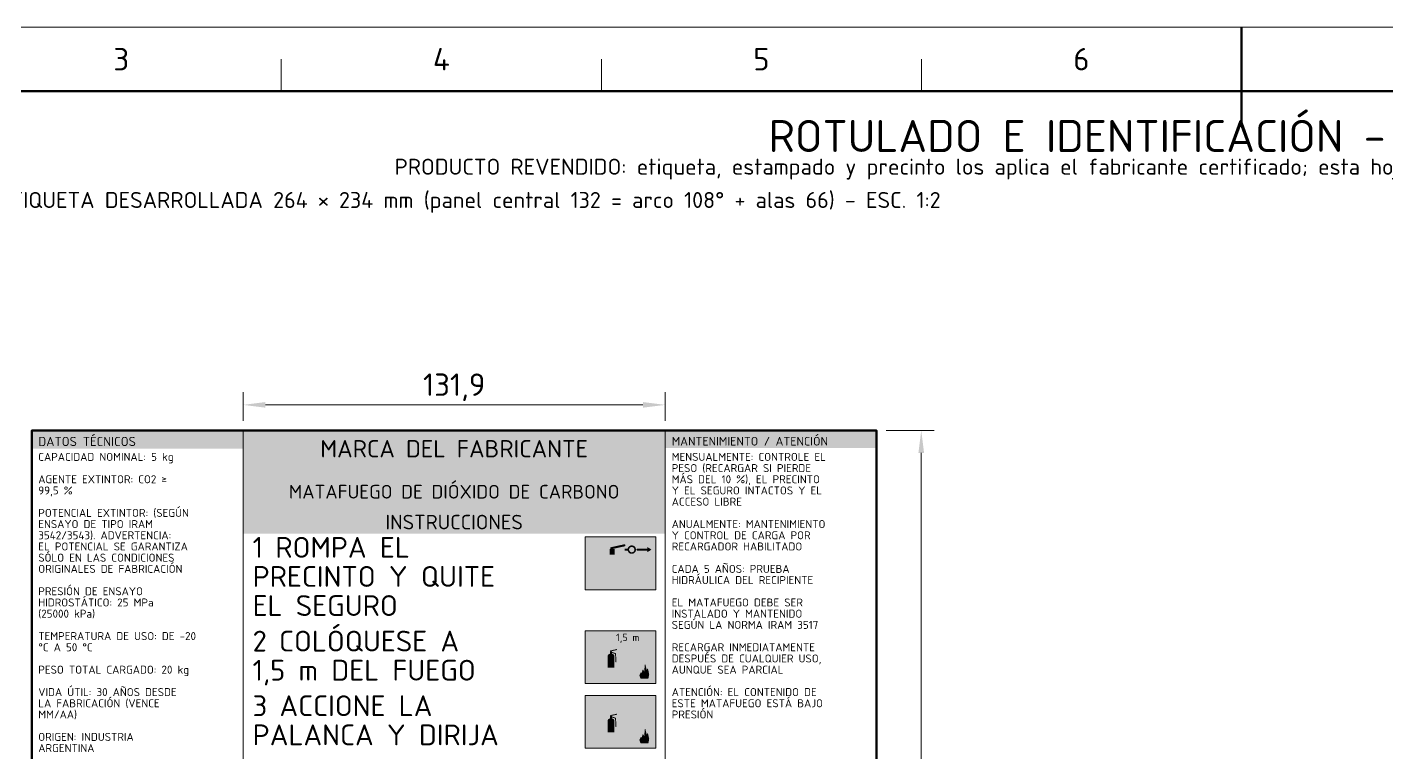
# Model space of a CAD drawing. Header units: millimetres. Extents: x 0 to 2208, y 0 to 420.
# Drawn here: x 1721.3 to 1933.7, y 306.6 to 420 of the extents above; entities that cross this region are included whole.
import ezdxf
from ezdxf.enums import TextEntityAlignment as Align

# ---------------------------------------------------------------- set-up
doc = ezdxf.new("R2010")
doc.units = ezdxf.units.MM
for name, color, linetype, lineweight in [('01-VISIBLE', 7, 'CONTINUOUS', 70), ('04-COTA', 3, 'CONTINUOUS', 18), ('06-TEXTO', 7, 'CONTINUOUS', 25), ('07-RECUADRO', 7, 'CONTINUOUS', 70), ('08-FINA', 5, 'CONTINUOUS', 18), ('13-GRAFICA', 30, 'CONTINUOUS', 18)]:
    doc.layers.add(name, color=color, linetype=linetype, lineweight=lineweight)
doc.styles.add('ISO3098', font='isocpeur.ttf')
doc.dimstyles.new('FLAMA-IRAM', dxfattribs={"dimtxt": 3.5, "dimasz": 3.5, "dimexe": 2, "dimexo": 1.5, "dimgap": 1, "dimtad": 1, "dimdec": 1, "dimtxsty": 'ISO3098', "dimblk": 'IRAM_FLECHA', "dimblk1": 'IRAM_FLECHA', "dimblk2": 'IRAM_FLECHA', "dimcen": 2.5, "dimclrd": 256, "dimclre": 256, "dimclrt": 256, "dimazin": 3, "dimtfac": 1, "dimtmove": 0, "dimatfit": 3, "dimlwd": 18, "dimlwe": 18})

# ---------------------------------------------------------------- blocks, each defined once
blk = doc.blocks.new('IRAM_FLECHA')
blk.add_solid([(0, 0), (-1, 0.125), (-1, -0.125)])

msp = doc.modelspace()

# ---------------------------------------------------------------- hatches: boundary and pattern name
at = {"layer": '13-GRAFICA', "true_color": 0x191919}
h = msp.add_hatch(color=7, dxfattribs=at)
h.dxf.hatch_style = 1
h.paths.add_polyline_path([(1755.013, 354.152), (1755.013, 356.99), (1722.027, 356.99), (1722.027, 354.152)])
h = msp.add_hatch(color=7, dxfattribs=at)
h.dxf.hatch_style = 1
h.paths.add_polyline_path([(1820.987, 344.496), (1820.987, 356.99), (1755.013, 356.99), (1755.013, 344.496)])
h = msp.add_hatch(color=7, dxfattribs=at)
h.dxf.hatch_style = 1
h.paths.add_polyline_path([(1853.973, 354.231), (1853.973, 356.99), (1820.987, 356.99), (1820.987, 354.231)])
at = {"layer": '13-GRAFICA', "true_color": 0xffd200}
h = msp.add_hatch(color=7, dxfattribs=at)
h.dxf.hatch_style = 1
h.paths.add_polyline_path([(1820.987, 340.856), (1820.987, 344.496), (1755.013, 344.496), (1755.013, 340.856)])
at = {"layer": '13-GRAFICA', "true_color": 0xffffff}
h = msp.add_hatch(color=7, dxfattribs=at)
h.dxf.hatch_style = 1
h.paths.add_polyline_path([(1819.487, 332.106), (1819.487, 340.356), (1808.487, 340.356), (1808.487, 332.106)])
at = {"layer": '13-GRAFICA', "true_color": 0xcba23e}
h = msp.add_hatch(color=7, dxfattribs=at)
h.dxf.hatch_style = 1
h.paths.add_polyline_path([(1812.281, 337.564), (1812.281, 338.465), (1813.053, 338.465), (1813.053, 337.564)])
at = {"layer": '13-GRAFICA', "true_color": 0x191919}
h = msp.add_hatch(color=7, dxfattribs=at)
h.dxf.hatch_style = 1
h.paths.add_polyline_path([(1814.578, 339.204), (1814.594, 339.205), (1814.61, 339.205), (1814.626, 339.203), (1814.641, 339.199), (1814.656, 339.194), (1814.67, 339.188), (1814.684, 339.18), (1814.697, 339.171), (1814.709, 339.16), (1814.72, 339.149), (1814.729, 339.136), (1814.738, 339.123), (1814.745, 339.109), (1814.75, 339.094), (1814.754, 339.079), (1814.757, 339.063), (1814.758, 339.048), (1814.758, 339.032), (1814.756, 339.016), (1814.752, 339.001), (1814.747, 338.986), (1814.741, 338.971), (1814.733, 338.958), (1814.723, 338.945), (1814.713, 338.933), (1814.702, 338.922), (1814.689, 338.912), (1814.676, 338.904), (1814.662, 338.897), (1814.647, 338.891), (1814.632, 338.887), (1812.572, 338.437), (1812.557, 338.434), (1812.541, 338.433), (1812.525, 338.434), (1812.51, 338.436), (1812.494, 338.439), (1812.479, 338.444), (1812.465, 338.451), (1812.451, 338.459), (1812.438, 338.468), (1812.426, 338.478), (1812.416, 338.49), (1812.406, 338.502), (1812.398, 338.516), (1812.391, 338.53), (1812.385, 338.544), (1812.381, 338.56), (1812.378, 338.575), (1812.377, 338.591), (1812.378, 338.607), (1812.38, 338.622), (1812.383, 338.638), (1812.388, 338.653), (1812.395, 338.667), (1812.403, 338.681), (1812.412, 338.694), (1812.422, 338.706), (1812.434, 338.716), (1812.446, 338.726), (1812.46, 338.734), (1812.474, 338.741), (1812.488, 338.747), (1812.504, 338.751), (1814.563, 339.202)])
h = msp.add_hatch(color=7, dxfattribs=at)
h.dxf.hatch_style = 1
h.paths.add_polyline_path([(1814.277, 337.84), (1814.291, 337.833), (1814.305, 337.824), (1814.318, 337.814), (1814.329, 337.802), (1814.339, 337.79), (1814.349, 337.777), (1814.356, 337.763), (1814.362, 337.748), (1814.367, 337.732), (1814.37, 337.716), (1814.372, 337.7), (1814.501, 334.869), (1814.5, 334.853), (1814.499, 334.838), (1814.496, 334.822), (1814.491, 334.807), (1814.485, 334.792), (1814.478, 334.779), (1814.469, 334.765), (1814.459, 334.753), (1814.447, 334.742), (1814.435, 334.732), (1814.422, 334.723), (1814.408, 334.716), (1814.393, 334.71), (1814.378, 334.706), (1814.363, 334.703), (1814.347, 334.701), (1814.331, 334.701), (1814.316, 334.703), (1814.3, 334.706), (1814.285, 334.71), (1814.271, 334.717), (1814.257, 334.724), (1814.244, 334.733), (1814.231, 334.743), (1814.22, 334.754), (1814.21, 334.766), (1814.202, 334.78), (1814.194, 334.793), (1814.188, 334.808), (1814.184, 334.823), (1814.181, 334.839), (1814.179, 334.854), (1814.055, 337.575), (1813.002, 337.927), (1812.987, 337.932), (1812.973, 337.939), (1812.96, 337.948), (1812.947, 337.958), (1812.936, 337.969), (1812.926, 337.981), (1812.917, 337.994), (1812.909, 338.007), (1812.903, 338.022), (1812.898, 338.037), (1812.894, 338.052), (1812.892, 338.068), (1812.892, 338.084), (1812.893, 338.099), (1812.896, 338.115), (1812.9, 338.13), (1812.906, 338.145), (1812.913, 338.159), (1812.922, 338.172), (1812.931, 338.185), (1812.942, 338.196), (1812.954, 338.206), (1812.967, 338.215), (1812.981, 338.223), (1812.995, 338.229), (1813.01, 338.234), (1813.026, 338.238), (1813.041, 338.24), (1813.057, 338.24), (1813.073, 338.239), (1813.088, 338.236), (1813.104, 338.232), (1814.262, 337.846)])
at = {"layer": '13-GRAFICA', "true_color": 0xffd200}
h = msp.add_hatch(color=7, dxfattribs=at)
h.dxf.hatch_style = 1
h.paths.add_polyline_path([(1814.647, 338.211), (1814.647, 338.541), (1815.307, 338.541), (1815.307, 338.211)])
at = {"layer": '13-GRAFICA', "true_color": 0x191919}
h = msp.add_hatch(color=7, dxfattribs=at)
h.dxf.hatch_style = 1
h.paths.add_polyline_path([(1815.328, 337.866), (1815.28, 337.91), (1815.237, 337.958), (1815.198, 338.01), (1815.165, 338.065), (1815.137, 338.124), (1815.115, 338.185), (1815.099, 338.247), (1815.09, 338.312), (1815.087, 338.376), (1815.09, 338.441), (1815.099, 338.505), (1815.115, 338.568), (1815.137, 338.629), (1815.165, 338.687), (1815.198, 338.743), (1815.237, 338.795), (1815.28, 338.843), (1815.328, 338.886), (1815.334, 338.891), (1815.334, 338.376), (1815.334, 337.861)])
h = msp.add_hatch(color=7, dxfattribs=at)
h.dxf.hatch_style = 1
h.paths.add_polyline_path([(1815.38, 338.925), (1815.436, 338.958), (1815.494, 338.986), (1815.555, 339.008), (1815.618, 339.024), (1815.682, 339.033), (1815.747, 339.036), (1815.811, 339.033), (1815.875, 339.024), (1815.938, 339.008), (1815.999, 338.986), (1816.058, 338.958), (1816.113, 338.925), (1816.159, 338.891), (1816.159, 338.376), (1816.157, 338.417), (1816.151, 338.457), (1816.141, 338.496), (1816.128, 338.534), (1816.111, 338.571), (1816.09, 338.605), (1816.066, 338.638), (1816.038, 338.668), (1816.008, 338.695), (1815.976, 338.719), (1815.941, 338.74), (1815.905, 338.757), (1815.866, 338.771), (1815.827, 338.781), (1815.787, 338.787), (1815.747, 338.789), (1815.706, 338.787), (1815.666, 338.781), (1815.627, 338.771), (1815.589, 338.757), (1815.552, 338.74), (1815.518, 338.719), (1815.485, 338.695), (1815.455, 338.668), (1815.428, 338.638), (1815.404, 338.605), (1815.383, 338.571), (1815.366, 338.534), (1815.352, 338.496), (1815.342, 338.457), (1815.336, 338.417), (1815.334, 338.376), (1815.334, 338.891)])
h = msp.add_hatch(color=7, dxfattribs=at)
h.dxf.hatch_style = 1
h.paths.add_polyline_path([(1816.113, 337.827), (1816.058, 337.794), (1815.999, 337.766), (1815.938, 337.745), (1815.875, 337.729), (1815.811, 337.719), (1815.747, 337.716), (1815.682, 337.719), (1815.618, 337.729), (1815.555, 337.745), (1815.494, 337.766), (1815.436, 337.794), (1815.38, 337.827), (1815.334, 337.861), (1815.334, 338.376), (1815.336, 338.336), (1815.342, 338.296), (1815.352, 338.256), (1815.366, 338.218), (1815.383, 338.182), (1815.404, 338.147), (1815.428, 338.115), (1815.455, 338.085), (1815.485, 338.057), (1815.518, 338.033), (1815.552, 338.012), (1815.589, 337.995), (1815.627, 337.981), (1815.666, 337.972), (1815.706, 337.966), (1815.747, 337.964), (1815.787, 337.966), (1815.827, 337.972), (1815.866, 337.981), (1815.905, 337.995), (1815.941, 338.012), (1815.976, 338.033), (1816.008, 338.057), (1816.038, 338.085), (1816.066, 338.115), (1816.09, 338.147), (1816.111, 338.182), (1816.128, 338.218), (1816.141, 338.256), (1816.151, 338.296), (1816.157, 338.336), (1816.159, 338.376), (1816.159, 337.861)])
h = msp.add_hatch(color=7, dxfattribs=at)
h.dxf.hatch_style = 1
h.paths.add_polyline_path([(1816.378, 338.185), (1816.356, 338.124), (1816.329, 338.065), (1816.295, 338.01), (1816.257, 337.958), (1816.213, 337.91), (1816.165, 337.866), (1816.159, 337.861), (1816.159, 338.376), (1816.159, 338.891), (1816.165, 338.886), (1816.213, 338.843), (1816.257, 338.795), (1816.295, 338.743), (1816.329, 338.687), (1816.356, 338.629), (1816.378, 338.568), (1816.394, 338.505), (1816.404, 338.441), (1816.407, 338.376), (1816.404, 338.312), (1816.394, 338.247)])
at = {"layer": '13-GRAFICA', "true_color": 0xc81e2d}
h = msp.add_hatch(color=7, dxfattribs=at)
h.dxf.hatch_style = 1
h.paths.add_polyline_path([(1816.613, 338.233), (1816.599, 338.235), (1816.585, 338.238), (1816.571, 338.243), (1816.559, 338.249), (1816.547, 338.256), (1816.535, 338.265), (1816.525, 338.274), (1816.515, 338.285), (1816.507, 338.296), (1816.499, 338.308), (1816.493, 338.321), (1816.489, 338.334), (1816.485, 338.348), (1816.483, 338.362), (1816.482, 338.376), (1816.483, 338.39), (1816.485, 338.404), (1816.489, 338.418), (1816.493, 338.431), (1816.499, 338.444), (1816.507, 338.456), (1816.515, 338.468), (1816.525, 338.478), (1816.535, 338.488), (1816.547, 338.496), (1816.559, 338.504), (1816.571, 338.51), (1816.585, 338.514), (1816.599, 338.518), (1816.613, 338.52), (1816.627, 338.521), (1818.167, 338.521), (1818.167, 338.789), (1818.827, 338.376), (1818.167, 337.964), (1818.167, 338.232), (1816.627, 338.232)])
at = {"layer": '13-GRAFICA', "true_color": 0xb21820}
h = msp.add_hatch(color=7, dxfattribs=at)
h.dxf.hatch_style = 1
h.paths.add_polyline_path([(1811.573, 332.931), (1811.573, 336.921), (1811.578, 336.996), (1811.594, 337.07), (1811.62, 337.143), (1811.656, 337.214), (1811.702, 337.282), (1811.757, 337.346), (1811.821, 337.407), (1811.893, 337.462), (1811.973, 337.513), (1812.059, 337.558), (1812.151, 337.596), (1812.248, 337.628), (1812.349, 337.654), (1812.453, 337.672), (1812.559, 337.683), (1812.667, 337.687), (1812.774, 337.683), (1812.88, 337.672), (1812.984, 337.654), (1813.085, 337.628), (1813.182, 337.596), (1813.274, 337.558), (1813.361, 337.513), (1813.44, 337.462), (1813.512, 337.407), (1813.576, 337.346), (1813.632, 337.282), (1813.677, 337.214), (1813.714, 337.143), (1813.74, 337.07), (1813.755, 336.996), (1813.761, 336.921), (1813.761, 332.931)])
at = {"layer": '13-GRAFICA', "true_color": 0xffffff}
h = msp.add_hatch(color=7, dxfattribs=at)
h.dxf.hatch_style = 1
h.paths.add_polyline_path([(1819.487, 317.456), (1819.487, 325.706), (1808.487, 325.706), (1808.487, 317.456)])
at = {"layer": '13-GRAFICA', "true_color": 0x191919}
h = msp.add_hatch(color=7, dxfattribs=at)
h.dxf.hatch_style = 1
h.paths.add_polyline_path([(1810.991, 318.302), (1810.992, 318.276), (1810.99, 318.251), (1810.986, 318.226), (1810.979, 318.202), (1810.97, 318.178), (1810.959, 318.156), (1810.946, 318.134), (1810.93, 318.114), (1810.913, 318.096), (1810.894, 318.079), (1810.873, 318.065), (1810.852, 318.052), (1810.829, 318.042), (1810.805, 318.034), (1810.78, 318.028), (1810.755, 318.025), (1810.73, 318.024), (1810.704, 318.026), (1810.68, 318.03), (1810.655, 318.036), (1810.632, 318.045), (1810.609, 318.057), (1810.588, 318.07), (1810.568, 318.085), (1810.549, 318.103), (1810.533, 318.122), (1810.518, 318.142), (1810.505, 318.164), (1810.495, 318.187), (1810.487, 318.211), (1809.931, 320.18), (1809.506, 318.227), (1809.499, 318.202), (1809.491, 318.179), (1809.479, 318.156), (1809.466, 318.134), (1809.451, 318.114), (1809.433, 318.096), (1809.414, 318.079), (1809.394, 318.065), (1809.372, 318.052), (1809.349, 318.042), (1809.325, 318.034), (1809.3, 318.028), (1809.275, 318.025), (1809.25, 318.024), (1809.225, 318.026), (1809.2, 318.03), (1809.175, 318.036), (1809.152, 318.045), (1809.129, 318.056), (1809.108, 318.07), (1809.088, 318.085), (1809.069, 318.102), (1809.053, 318.121), (1809.038, 318.142), (1809.025, 318.164), (1809.015, 318.187), (1809.007, 318.211), (1809.001, 318.235), (1808.998, 318.261), (1808.997, 318.286), (1808.999, 318.311), (1809.003, 318.336), (1809.595, 321.059), (1809.593, 321.062), (1809.577, 321.093), (1809.564, 321.125), (1809.554, 321.159), (1809.547, 321.193), (1809.544, 321.227), (1809.545, 321.262), (1809.673, 323.45), (1809.677, 323.485), (1809.684, 323.519), (1809.695, 323.552), (1809.708, 323.584), (1809.725, 323.614), (1809.744, 323.643), (1809.767, 323.669), (1809.792, 323.694), (1809.819, 323.716), (1809.848, 323.735), (1809.879, 323.751), (1809.88, 323.751), (1809.856, 323.773), (1809.822, 323.81), (1809.792, 323.851), (1809.766, 323.894), (1809.744, 323.94), (1809.727, 323.988), (1809.715, 324.037), (1809.707, 324.087), (1809.705, 324.137), (1809.707, 324.188), (1809.715, 324.238), (1809.727, 324.287), (1809.744, 324.334), (1809.766, 324.38), (1809.792, 324.423), (1809.822, 324.464), (1809.856, 324.501), (1809.893, 324.535), (1809.934, 324.565), (1809.977, 324.591), (1810.023, 324.613), (1810.07, 324.63), (1810.119, 324.642), (1810.169, 324.649), (1810.22, 324.652), (1810.27, 324.649), (1810.32, 324.642), (1810.369, 324.63), (1810.417, 324.613), (1810.462, 324.591), (1810.506, 324.565), (1810.546, 324.535), (1810.584, 324.501), (1810.618, 324.464), (1810.648, 324.423), (1810.674, 324.38), (1810.695, 324.334), (1810.712, 324.287), (1810.725, 324.238), (1810.732, 324.188), (1810.735, 324.137), (1810.732, 324.087), (1810.725, 324.037), (1810.712, 323.988), (1810.695, 323.94), (1810.674, 323.894), (1810.648, 323.851), (1810.618, 323.81), (1810.584, 323.773), (1810.546, 323.739), (1810.506, 323.709), (1810.462, 323.683), (1810.417, 323.661), (1810.369, 323.644), (1810.32, 323.632), (1810.317, 323.632), (1810.332, 323.608), (1810.348, 323.577), (1810.361, 323.545), (1810.371, 323.512), (1810.377, 323.478), (1810.38, 323.443), (1810.38, 323.408), (1810.351, 322.923), (1810.951, 322.092), (1811.737, 322.205), (1811.756, 322.206), (1811.775, 322.206), (1811.794, 322.204), (1811.812, 322.201), (1811.83, 322.195), (1811.848, 322.188), (1811.864, 322.179), (1811.88, 322.168), (1811.895, 322.156), (1811.908, 322.142), (1811.92, 322.128), (1811.93, 322.112), (1811.939, 322.095), (1811.946, 322.078), (1811.952, 322.059), (1811.955, 322.041), (1811.957, 322.022), (1811.957, 322.003), (1811.955, 321.984), (1811.951, 321.966), (1811.946, 321.948), (1811.938, 321.93), (1811.929, 321.913), (1811.919, 321.898), (1811.907, 321.883), (1811.893, 321.87), (1811.878, 321.858), (1811.863, 321.847), (1811.846, 321.839), (1811.828, 321.831), (1811.81, 321.826), (1811.791, 321.822), (1810.891, 321.694), (1810.872, 321.692), (1810.853, 321.692), (1810.834, 321.694), (1810.815, 321.698), (1810.797, 321.704), (1810.779, 321.711), (1810.762, 321.72), (1810.747, 321.731), (1810.732, 321.743), (1810.719, 321.757), (1810.707, 321.772), (1810.316, 322.313), (1810.251, 321.221), (1810.248, 321.186), (1810.24, 321.152), (1810.23, 321.119), (1810.216, 321.087), (1810.212, 321.078), (1810.982, 318.351), (1810.988, 318.327)])
h = msp.add_hatch(color=7, dxfattribs=at)
h.dxf.hatch_style = 1
h.paths.add_polyline_path([(1812.997, 323.479), (1817.232, 323.479), (1817.232, 323.644), (1817.562, 323.479), (1817.727, 323.479), (1817.735, 323.478), (1817.743, 323.477), (1817.751, 323.475), (1817.758, 323.472), (1817.766, 323.469), (1817.773, 323.465), (1817.779, 323.46), (1817.785, 323.455), (1817.79, 323.449), (1817.795, 323.442), (1817.799, 323.435), (1817.803, 323.428), (1817.806, 323.42), (1817.808, 323.412), (1817.809, 323.404), (1817.809, 323.396), (1817.809, 323.388), (1817.808, 323.38), (1817.806, 323.372), (1817.803, 323.365), (1817.799, 323.357), (1817.795, 323.35), (1817.79, 323.344), (1817.785, 323.338), (1817.779, 323.332), (1817.773, 323.328), (1817.766, 323.323), (1817.758, 323.32), (1817.751, 323.317), (1817.743, 323.315), (1817.735, 323.314), (1817.727, 323.314), (1817.562, 323.314), (1817.232, 323.149), (1817.232, 323.314), (1812.997, 323.314), (1812.997, 323.149), (1812.667, 323.314), (1812.502, 323.314), (1812.494, 323.314), (1812.486, 323.315), (1812.478, 323.317), (1812.47, 323.32), (1812.463, 323.323), (1812.456, 323.328), (1812.449, 323.332), (1812.443, 323.338), (1812.438, 323.344), (1812.433, 323.35), (1812.429, 323.357), (1812.426, 323.365), (1812.423, 323.372), (1812.421, 323.38), (1812.42, 323.388), (1812.419, 323.396), (1812.42, 323.404), (1812.421, 323.412), (1812.423, 323.42), (1812.426, 323.428), (1812.429, 323.435), (1812.433, 323.442), (1812.438, 323.449), (1812.443, 323.455), (1812.449, 323.46), (1812.456, 323.465), (1812.463, 323.469), (1812.47, 323.472), (1812.478, 323.475), (1812.486, 323.477), (1812.494, 323.478), (1812.502, 323.479), (1812.667, 323.479), (1812.997, 323.644)])
at = {"layer": '13-GRAFICA', "true_color": 0xb21820}
h = msp.add_hatch(color=7, dxfattribs=at)
h.dxf.hatch_style = 1
h.paths.add_polyline_path([(1811.997, 319.931), (1811.997, 321.773), (1811.999, 321.807), (1812.007, 321.842), (1812.019, 321.875), (1812.035, 321.908), (1812.056, 321.939), (1812.082, 321.969), (1812.111, 321.997), (1812.145, 322.023), (1812.181, 322.046), (1812.221, 322.066), (1812.264, 322.084), (1812.309, 322.099), (1812.355, 322.111), (1812.403, 322.119), (1812.452, 322.124), (1812.502, 322.126), (1812.551, 322.124), (1812.6, 322.119), (1812.648, 322.111), (1812.695, 322.099), (1812.74, 322.084), (1812.782, 322.066), (1812.822, 322.046), (1812.859, 322.023), (1812.892, 321.997), (1812.922, 321.969), (1812.947, 321.939), (1812.968, 321.908), (1812.985, 321.875), (1812.997, 321.842), (1813.004, 321.807), (1813.007, 321.773), (1813.007, 319.931)])
at = {"layer": '13-GRAFICA', "true_color": 0xcba23e}
h = msp.add_hatch(color=7, dxfattribs=at)
h.dxf.hatch_style = 1
h.paths.add_polyline_path([(1812.324, 322.07), (1812.324, 322.485), (1812.68, 322.485), (1812.68, 322.07)])
at = {"layer": '13-GRAFICA', "true_color": 0x191919}
h = msp.add_hatch(color=7, dxfattribs=at)
h.dxf.hatch_style = 1
h.paths.add_polyline_path([(1813.384, 322.826), (1813.391, 322.827), (1813.399, 322.827), (1813.406, 322.826), (1813.413, 322.824), (1813.42, 322.822), (1813.426, 322.819), (1813.433, 322.815), (1813.439, 322.811), (1813.444, 322.806), (1813.449, 322.801), (1813.454, 322.795), (1813.458, 322.789), (1813.461, 322.782), (1813.463, 322.776), (1813.465, 322.769), (1813.466, 322.761), (1813.467, 322.754), (1813.467, 322.747), (1813.466, 322.74), (1813.464, 322.733), (1813.462, 322.726), (1813.459, 322.719), (1813.455, 322.713), (1813.451, 322.707), (1813.446, 322.701), (1813.441, 322.696), (1813.435, 322.692), (1813.429, 322.688), (1813.422, 322.685), (1813.416, 322.682), (1813.409, 322.68), (1812.458, 322.472), (1812.451, 322.471), (1812.444, 322.471), (1812.436, 322.471), (1812.429, 322.472), (1812.422, 322.473), (1812.415, 322.476), (1812.409, 322.479), (1812.402, 322.482), (1812.396, 322.487), (1812.391, 322.491), (1812.386, 322.497), (1812.381, 322.502), (1812.378, 322.509), (1812.374, 322.515), (1812.372, 322.522), (1812.37, 322.529), (1812.369, 322.536), (1812.368, 322.543), (1812.368, 322.551), (1812.369, 322.558), (1812.371, 322.565), (1812.373, 322.572), (1812.376, 322.579), (1812.38, 322.585), (1812.384, 322.591), (1812.389, 322.596), (1812.394, 322.601), (1812.4, 322.606), (1812.406, 322.61), (1812.413, 322.613), (1812.419, 322.615), (1812.426, 322.617), (1813.377, 322.825)])
h = msp.add_hatch(color=7, dxfattribs=at)
h.dxf.hatch_style = 1
h.paths.add_polyline_path([(1813.245, 322.197), (1813.252, 322.193), (1813.258, 322.189), (1813.264, 322.185), (1813.269, 322.18), (1813.274, 322.174), (1813.278, 322.168), (1813.281, 322.161), (1813.284, 322.154), (1813.287, 322.147), (1813.288, 322.14), (1813.289, 322.132), (1813.348, 320.826), (1813.348, 320.818), (1813.347, 320.811), (1813.346, 320.804), (1813.344, 320.797), (1813.341, 320.79), (1813.337, 320.784), (1813.333, 320.778), (1813.329, 320.772), (1813.324, 320.767), (1813.318, 320.762), (1813.312, 320.758), (1813.305, 320.755), (1813.299, 320.752), (1813.292, 320.75), (1813.285, 320.749), (1813.277, 320.748), (1813.27, 320.748), (1813.263, 320.749), (1813.256, 320.75), (1813.249, 320.752), (1813.242, 320.755), (1813.236, 320.759), (1813.229, 320.763), (1813.224, 320.767), (1813.219, 320.773), (1813.214, 320.778), (1813.21, 320.784), (1813.207, 320.791), (1813.204, 320.797), (1813.202, 320.804), (1813.2, 320.812), (1813.2, 320.819), (1813.143, 322.075), (1812.656, 322.237), (1812.65, 322.239), (1812.643, 322.243), (1812.637, 322.247), (1812.631, 322.251), (1812.626, 322.256), (1812.621, 322.262), (1812.617, 322.268), (1812.614, 322.274), (1812.611, 322.281), (1812.608, 322.288), (1812.607, 322.295), (1812.606, 322.302), (1812.606, 322.309), (1812.606, 322.317), (1812.608, 322.324), (1812.609, 322.331), (1812.612, 322.337), (1812.615, 322.344), (1812.619, 322.35), (1812.624, 322.356), (1812.629, 322.361), (1812.634, 322.366), (1812.64, 322.37), (1812.647, 322.374), (1812.653, 322.377), (1812.66, 322.379), (1812.667, 322.38), (1812.675, 322.381), (1812.682, 322.381), (1812.689, 322.381), (1812.696, 322.38), (1812.703, 322.378), (1813.238, 322.199)])
at = {"layer": '13-GRAFICA', "true_color": 0xe63c14}
h = msp.add_hatch(color=7, dxfattribs=at)
h.dxf.hatch_style = 1
h.paths.add_polyline_path([(1816.677, 318.178), (1816.666, 318.179), (1816.656, 318.182), (1816.646, 318.186), (1816.637, 318.19), (1816.628, 318.196), (1816.619, 318.203), (1816.612, 318.21), (1816.605, 318.218), (1816.599, 318.227), (1816.594, 318.236), (1816.59, 318.246), (1816.312, 319.008), (1816.309, 319.018), (1816.307, 319.028), (1816.306, 319.039), (1816.306, 319.049), (1816.307, 319.06), (1816.31, 319.07), (1816.313, 319.08), (1816.317, 319.09), (1816.664, 319.783), (1816.669, 319.792), (1816.674, 319.8), (1816.681, 319.808), (1816.688, 319.815), (1816.696, 319.821), (1816.705, 319.827), (1816.714, 319.831), (1816.723, 319.835), (1816.733, 319.838), (1816.743, 319.84), (1816.753, 319.84), (1816.763, 319.84), (1816.773, 319.839), (1816.783, 319.837), (1816.793, 319.834), (1816.802, 319.83), (1816.811, 319.825), (1816.82, 319.819), (1816.827, 319.813), (1816.834, 319.805), (1816.841, 319.797), (1816.846, 319.789), (1816.96, 319.594), (1817.175, 320.455), (1817.178, 320.465), (1817.182, 320.474), (1817.187, 320.483), (1817.193, 320.492), (1817.199, 320.5), (1817.207, 320.507), (1817.215, 320.513), (1817.223, 320.519), (1817.232, 320.524), (1817.242, 320.528), (1817.252, 320.531), (1817.262, 320.532), (1817.272, 320.533), (1817.282, 320.533), (1817.292, 320.532), (1817.302, 320.53), (1817.312, 320.527), (1817.322, 320.523), (1817.331, 320.518), (1817.339, 320.512), (1817.347, 320.506), (1817.354, 320.498), (1817.361, 320.49), (1817.652, 320.086), (1817.831, 321.757), (1817.833, 321.768), (1817.836, 321.778), (1817.839, 321.787), (1817.844, 321.797), (1817.849, 321.805), (1817.855, 321.814), (1817.863, 321.821), (1817.87, 321.828), (1817.879, 321.834), (1817.888, 321.839), (1817.897, 321.843), (1817.907, 321.847), (1817.917, 321.849), (1817.928, 321.85), (1817.938, 321.85), (1817.948, 321.849), (1817.959, 321.847), (1817.969, 321.844), (1817.978, 321.841), (1817.987, 321.836), (1817.996, 321.83), (1818.004, 321.824), (1818.011, 321.816), (1818.018, 321.808), (1818.024, 321.8), (1818.029, 321.79), (1818.033, 321.781), (1818.036, 321.771), (1818.357, 320.457), (1818.538, 320.76), (1818.544, 320.769), (1818.551, 320.777), (1818.558, 320.784), (1818.566, 320.79), (1818.574, 320.796), (1818.583, 320.801), (1818.593, 320.805), (1818.602, 320.808), (1818.612, 320.81), (1818.623, 320.811), (1818.633, 320.811), (1818.643, 320.81), (1818.653, 320.808), (1818.663, 320.805), (1818.672, 320.801), (1818.681, 320.796), (1818.69, 320.79), (1818.697, 320.784), (1818.705, 320.777), (1818.711, 320.769), (1818.717, 320.76), (1818.722, 320.751), (1818.726, 320.742), (1818.728, 320.732), (1819.075, 319.346), (1819.077, 319.337), (1819.078, 319.328), (1819.078, 319.319), (1819.077, 319.309), (1819.076, 319.3), (1818.868, 318.261), (1818.866, 318.251), (1818.862, 318.241), (1818.858, 318.232), (1818.853, 318.223), (1818.847, 318.215), (1818.84, 318.208), (1818.832, 318.201), (1818.824, 318.195), (1818.815, 318.19), (1818.806, 318.185), (1818.796, 318.182), (1818.786, 318.179), (1818.776, 318.178), (1818.766, 318.177), (1816.687, 318.177)])
at = {"layer": '13-GRAFICA', "true_color": 0xffbe00}
h = msp.add_hatch(color=7, dxfattribs=at)
h.dxf.hatch_style = 1
h.paths.add_polyline_path([(1817.149, 318.219), (1817.143, 318.22), (1817.138, 318.222), (1817.132, 318.224), (1817.127, 318.227), (1817.122, 318.23), (1817.118, 318.234), (1817.113, 318.238), (1817.11, 318.243), (1817.106, 318.248), (1817.104, 318.254), (1817.101, 318.26), (1816.949, 318.717), (1816.947, 318.723), (1816.946, 318.73), (1816.945, 318.736), (1816.945, 318.742), (1816.946, 318.748), (1816.947, 318.755), (1816.949, 318.761), (1816.951, 318.766), (1817.142, 319.182), (1817.145, 319.188), (1817.148, 319.193), (1817.152, 319.197), (1817.156, 319.201), (1817.16, 319.205), (1817.165, 319.209), (1817.17, 319.211), (1817.175, 319.214), (1817.18, 319.215), (1817.186, 319.216), (1817.191, 319.217), (1817.197, 319.217), (1817.202, 319.216), (1817.208, 319.215), (1817.213, 319.213), (1817.218, 319.21), (1817.223, 319.207), (1817.228, 319.204), (1817.232, 319.2), (1817.236, 319.196), (1817.239, 319.191), (1817.242, 319.186), (1817.305, 319.069), (1817.424, 319.585), (1817.425, 319.591), (1817.427, 319.597), (1817.43, 319.602), (1817.433, 319.607), (1817.437, 319.612), (1817.441, 319.617), (1817.445, 319.62), (1817.45, 319.624), (1817.455, 319.627), (1817.46, 319.629), (1817.465, 319.631), (1817.471, 319.632), (1817.477, 319.633), (1817.482, 319.632), (1817.488, 319.632), (1817.493, 319.631), (1817.499, 319.629), (1817.504, 319.626), (1817.509, 319.623), (1817.514, 319.62), (1817.518, 319.616), (1817.522, 319.612), (1817.525, 319.607), (1817.686, 319.364), (1817.784, 320.367), (1817.785, 320.373), (1817.787, 320.379), (1817.789, 320.385), (1817.791, 320.39), (1817.794, 320.396), (1817.798, 320.401), (1817.801, 320.405), (1817.806, 320.409), (1817.81, 320.413), (1817.815, 320.416), (1817.821, 320.418), (1817.826, 320.42), (1817.832, 320.422), (1817.837, 320.422), (1817.843, 320.423), (1817.849, 320.422), (1817.854, 320.421), (1817.86, 320.419), (1817.865, 320.417), (1817.87, 320.414), (1817.875, 320.411), (1817.879, 320.407), (1817.883, 320.402), (1817.887, 320.397), (1817.89, 320.392), (1817.893, 320.387), (1817.895, 320.381), (1817.897, 320.375), (1818.073, 319.587), (1818.173, 319.769), (1818.176, 319.774), (1818.18, 319.778), (1818.184, 319.783), (1818.188, 319.787), (1818.193, 319.79), (1818.198, 319.793), (1818.203, 319.795), (1818.208, 319.797), (1818.214, 319.798), (1818.219, 319.799), (1818.225, 319.799), (1818.231, 319.798), (1818.236, 319.797), (1818.242, 319.795), (1818.247, 319.793), (1818.252, 319.79), (1818.256, 319.787), (1818.261, 319.783), (1818.265, 319.778), (1818.268, 319.774), (1818.271, 319.769), (1818.274, 319.763), (1818.276, 319.758), (1818.278, 319.752), (1818.468, 318.92), (1818.469, 318.915), (1818.47, 318.909), (1818.47, 318.904), (1818.47, 318.898), (1818.469, 318.893), (1818.355, 318.269), (1818.353, 318.263), (1818.351, 318.257), (1818.349, 318.252), (1818.346, 318.247), (1818.343, 318.242), (1818.339, 318.237), (1818.335, 318.233), (1818.33, 318.229), (1818.325, 318.226), (1818.32, 318.224), (1818.315, 318.222), (1818.31, 318.22), (1818.304, 318.219), (1818.298, 318.219), (1817.155, 318.219)])
at = {"layer": '13-GRAFICA', "true_color": 0xffffff}
h = msp.add_hatch(color=7, dxfattribs=at)
h.dxf.hatch_style = 1
h.paths.add_polyline_path([(1819.487, 307.356), (1819.487, 315.606), (1808.487, 315.606), (1808.487, 307.356)])
at = {"layer": '13-GRAFICA', "true_color": 0x191919}
h = msp.add_hatch(color=7, dxfattribs=at)
h.dxf.hatch_style = 1
h.paths.add_polyline_path([(1810.991, 308.202), (1810.992, 308.176), (1810.99, 308.151), (1810.986, 308.126), (1810.979, 308.102), (1810.97, 308.078), (1810.959, 308.056), (1810.946, 308.034), (1810.93, 308.014), (1810.913, 307.996), (1810.894, 307.979), (1810.873, 307.965), (1810.852, 307.952), (1810.829, 307.942), (1810.805, 307.934), (1810.78, 307.928), (1810.755, 307.925), (1810.73, 307.924), (1810.704, 307.926), (1810.68, 307.93), (1810.655, 307.936), (1810.632, 307.945), (1810.609, 307.957), (1810.588, 307.97), (1810.568, 307.985), (1810.549, 308.003), (1810.533, 308.022), (1810.518, 308.042), (1810.505, 308.064), (1810.495, 308.087), (1810.487, 308.111), (1809.931, 310.08), (1809.506, 308.127), (1809.499, 308.102), (1809.491, 308.079), (1809.479, 308.056), (1809.466, 308.034), (1809.451, 308.014), (1809.433, 307.996), (1809.414, 307.979), (1809.394, 307.965), (1809.372, 307.952), (1809.349, 307.942), (1809.325, 307.934), (1809.3, 307.928), (1809.275, 307.925), (1809.25, 307.924), (1809.225, 307.926), (1809.2, 307.93), (1809.175, 307.936), (1809.152, 307.945), (1809.129, 307.956), (1809.108, 307.97), (1809.088, 307.985), (1809.069, 308.002), (1809.053, 308.021), (1809.038, 308.042), (1809.025, 308.064), (1809.015, 308.087), (1809.007, 308.111), (1809.001, 308.135), (1808.998, 308.161), (1808.997, 308.186), (1808.999, 308.211), (1809.003, 308.236), (1809.595, 310.959), (1809.593, 310.962), (1809.577, 310.993), (1809.564, 311.025), (1809.554, 311.059), (1809.547, 311.093), (1809.544, 311.127), (1809.545, 311.162), (1809.673, 313.35), (1809.677, 313.385), (1809.684, 313.419), (1809.695, 313.452), (1809.708, 313.484), (1809.725, 313.514), (1809.744, 313.543), (1809.767, 313.569), (1809.792, 313.594), (1809.819, 313.616), (1809.848, 313.635), (1809.879, 313.651), (1809.88, 313.651), (1809.856, 313.673), (1809.822, 313.71), (1809.792, 313.751), (1809.766, 313.794), (1809.744, 313.84), (1809.727, 313.888), (1809.715, 313.937), (1809.707, 313.987), (1809.705, 314.037), (1809.707, 314.088), (1809.715, 314.138), (1809.727, 314.187), (1809.744, 314.234), (1809.766, 314.28), (1809.792, 314.323), (1809.822, 314.364), (1809.856, 314.401), (1809.893, 314.435), (1809.934, 314.465), (1809.977, 314.491), (1810.023, 314.513), (1810.07, 314.53), (1810.119, 314.542), (1810.169, 314.549), (1810.22, 314.552), (1810.27, 314.549), (1810.32, 314.542), (1810.369, 314.53), (1810.417, 314.513), (1810.462, 314.491), (1810.506, 314.465), (1810.546, 314.435), (1810.584, 314.401), (1810.618, 314.364), (1810.648, 314.323), (1810.674, 314.28), (1810.695, 314.234), (1810.712, 314.187), (1810.725, 314.138), (1810.732, 314.088), (1810.735, 314.037), (1810.732, 313.987), (1810.725, 313.937), (1810.712, 313.888), (1810.695, 313.84), (1810.674, 313.794), (1810.648, 313.751), (1810.618, 313.71), (1810.584, 313.673), (1810.546, 313.639), (1810.506, 313.609), (1810.462, 313.583), (1810.417, 313.561), (1810.369, 313.544), (1810.32, 313.532), (1810.317, 313.532), (1810.332, 313.508), (1810.348, 313.477), (1810.361, 313.445), (1810.371, 313.412), (1810.377, 313.378), (1810.38, 313.343), (1810.38, 313.308), (1810.351, 312.823), (1810.951, 311.992), (1811.737, 312.105), (1811.756, 312.106), (1811.775, 312.106), (1811.794, 312.104), (1811.812, 312.101), (1811.83, 312.095), (1811.848, 312.088), (1811.864, 312.079), (1811.88, 312.068), (1811.895, 312.056), (1811.908, 312.042), (1811.92, 312.028), (1811.93, 312.012), (1811.939, 311.995), (1811.946, 311.978), (1811.952, 311.959), (1811.955, 311.941), (1811.957, 311.922), (1811.957, 311.903), (1811.955, 311.884), (1811.951, 311.866), (1811.946, 311.848), (1811.938, 311.83), (1811.929, 311.813), (1811.919, 311.798), (1811.907, 311.783), (1811.893, 311.77), (1811.878, 311.758), (1811.863, 311.747), (1811.846, 311.739), (1811.828, 311.731), (1811.81, 311.726), (1811.791, 311.722), (1810.891, 311.594), (1810.872, 311.592), (1810.853, 311.592), (1810.834, 311.594), (1810.815, 311.598), (1810.797, 311.604), (1810.779, 311.611), (1810.762, 311.62), (1810.747, 311.631), (1810.732, 311.643), (1810.719, 311.657), (1810.707, 311.672), (1810.316, 312.213), (1810.251, 311.121), (1810.248, 311.086), (1810.24, 311.052), (1810.23, 311.019), (1810.216, 310.987), (1810.212, 310.978), (1810.982, 308.251), (1810.988, 308.227)])
at = {"layer": '13-GRAFICA', "true_color": 0xcba23e}
h = msp.add_hatch(color=7, dxfattribs=at)
h.dxf.hatch_style = 1
h.paths.add_polyline_path([(1812.324, 311.97), (1812.324, 312.385), (1812.68, 312.385), (1812.68, 311.97)])
at = {"layer": '13-GRAFICA', "true_color": 0x191919}
h = msp.add_hatch(color=7, dxfattribs=at)
h.dxf.hatch_style = 1
h.paths.add_polyline_path([(1813.384, 312.726), (1813.391, 312.727), (1813.399, 312.727), (1813.406, 312.726), (1813.413, 312.724), (1813.42, 312.722), (1813.426, 312.719), (1813.433, 312.715), (1813.439, 312.711), (1813.444, 312.706), (1813.449, 312.701), (1813.454, 312.695), (1813.458, 312.689), (1813.461, 312.682), (1813.463, 312.676), (1813.465, 312.669), (1813.466, 312.661), (1813.467, 312.654), (1813.467, 312.647), (1813.466, 312.64), (1813.464, 312.633), (1813.462, 312.626), (1813.459, 312.619), (1813.455, 312.613), (1813.451, 312.607), (1813.446, 312.601), (1813.441, 312.596), (1813.435, 312.592), (1813.429, 312.588), (1813.422, 312.585), (1813.416, 312.582), (1813.409, 312.58), (1812.458, 312.372), (1812.451, 312.371), (1812.444, 312.371), (1812.436, 312.371), (1812.429, 312.372), (1812.422, 312.373), (1812.415, 312.376), (1812.409, 312.379), (1812.402, 312.382), (1812.396, 312.387), (1812.391, 312.391), (1812.386, 312.397), (1812.381, 312.402), (1812.378, 312.409), (1812.374, 312.415), (1812.372, 312.422), (1812.37, 312.429), (1812.369, 312.436), (1812.368, 312.443), (1812.368, 312.451), (1812.369, 312.458), (1812.371, 312.465), (1812.373, 312.472), (1812.376, 312.479), (1812.38, 312.485), (1812.384, 312.491), (1812.389, 312.496), (1812.394, 312.501), (1812.4, 312.506), (1812.406, 312.51), (1812.413, 312.513), (1812.419, 312.515), (1812.426, 312.517), (1813.377, 312.725)])
h = msp.add_hatch(color=7, dxfattribs=at)
h.dxf.hatch_style = 1
h.paths.add_polyline_path([(1813.245, 312.097), (1813.252, 312.093), (1813.258, 312.089), (1813.264, 312.085), (1813.269, 312.08), (1813.274, 312.074), (1813.278, 312.068), (1813.281, 312.061), (1813.284, 312.054), (1813.287, 312.047), (1813.288, 312.04), (1813.289, 312.032), (1813.348, 310.726), (1813.348, 310.718), (1813.347, 310.711), (1813.346, 310.704), (1813.344, 310.697), (1813.341, 310.69), (1813.337, 310.684), (1813.333, 310.678), (1813.329, 310.672), (1813.324, 310.667), (1813.318, 310.662), (1813.312, 310.658), (1813.305, 310.655), (1813.299, 310.652), (1813.292, 310.65), (1813.285, 310.649), (1813.277, 310.648), (1813.27, 310.648), (1813.263, 310.649), (1813.256, 310.65), (1813.249, 310.652), (1813.242, 310.655), (1813.236, 310.659), (1813.229, 310.663), (1813.224, 310.667), (1813.219, 310.673), (1813.214, 310.678), (1813.21, 310.684), (1813.207, 310.691), (1813.204, 310.697), (1813.202, 310.704), (1813.2, 310.712), (1813.2, 310.719), (1813.143, 311.975), (1812.656, 312.137), (1812.65, 312.139), (1812.643, 312.143), (1812.637, 312.147), (1812.631, 312.151), (1812.626, 312.156), (1812.621, 312.162), (1812.617, 312.168), (1812.614, 312.174), (1812.611, 312.181), (1812.608, 312.188), (1812.607, 312.195), (1812.606, 312.202), (1812.606, 312.209), (1812.606, 312.217), (1812.608, 312.224), (1812.609, 312.231), (1812.612, 312.237), (1812.615, 312.244), (1812.619, 312.25), (1812.624, 312.256), (1812.629, 312.261), (1812.634, 312.266), (1812.64, 312.27), (1812.647, 312.274), (1812.653, 312.277), (1812.66, 312.279), (1812.667, 312.28), (1812.675, 312.281), (1812.682, 312.281), (1812.689, 312.281), (1812.696, 312.28), (1812.703, 312.278), (1813.238, 312.099)])
at = {"layer": '13-GRAFICA', "true_color": 0xb21820}
h = msp.add_hatch(color=7, dxfattribs=at)
h.dxf.hatch_style = 1
h.paths.add_polyline_path([(1811.997, 309.831), (1811.997, 311.673), (1811.999, 311.707), (1812.007, 311.742), (1812.019, 311.775), (1812.035, 311.808), (1812.056, 311.839), (1812.082, 311.869), (1812.111, 311.897), (1812.145, 311.923), (1812.181, 311.946), (1812.221, 311.966), (1812.264, 311.984), (1812.309, 311.999), (1812.355, 312.011), (1812.403, 312.019), (1812.452, 312.024), (1812.502, 312.026), (1812.551, 312.024), (1812.6, 312.019), (1812.648, 312.011), (1812.695, 311.999), (1812.74, 311.984), (1812.782, 311.966), (1812.822, 311.946), (1812.859, 311.923), (1812.892, 311.897), (1812.922, 311.869), (1812.947, 311.839), (1812.968, 311.808), (1812.985, 311.775), (1812.997, 311.742), (1813.004, 311.707), (1813.007, 311.673), (1813.007, 309.831)])
at = {"layer": '13-GRAFICA', "true_color": 0xcdcdd2}
h = msp.add_hatch(color=7, dxfattribs=at)
h.dxf.hatch_style = 1
h.paths.add_polyline_path([(1818.607, 308.346), (1816.187, 308.016), (1813.327, 311.894)])
at = {"layer": '13-GRAFICA', "true_color": 0xe63c14}
h = msp.add_hatch(color=7, dxfattribs=at)
h.dxf.hatch_style = 1
h.paths.add_polyline_path([(1816.677, 308.078), (1816.666, 308.079), (1816.656, 308.082), (1816.646, 308.086), (1816.637, 308.09), (1816.628, 308.096), (1816.619, 308.103), (1816.612, 308.11), (1816.605, 308.118), (1816.599, 308.127), (1816.594, 308.136), (1816.59, 308.146), (1816.312, 308.908), (1816.309, 308.918), (1816.307, 308.928), (1816.306, 308.939), (1816.306, 308.949), (1816.307, 308.96), (1816.31, 308.97), (1816.313, 308.98), (1816.317, 308.99), (1816.664, 309.683), (1816.669, 309.692), (1816.674, 309.7), (1816.681, 309.708), (1816.688, 309.715), (1816.696, 309.721), (1816.705, 309.727), (1816.714, 309.731), (1816.723, 309.735), (1816.733, 309.738), (1816.743, 309.74), (1816.753, 309.74), (1816.763, 309.74), (1816.773, 309.739), (1816.783, 309.737), (1816.793, 309.734), (1816.802, 309.73), (1816.811, 309.725), (1816.82, 309.719), (1816.827, 309.713), (1816.834, 309.705), (1816.841, 309.697), (1816.846, 309.689), (1816.96, 309.494), (1817.175, 310.355), (1817.178, 310.365), (1817.182, 310.374), (1817.187, 310.383), (1817.193, 310.392), (1817.199, 310.4), (1817.207, 310.407), (1817.215, 310.413), (1817.223, 310.419), (1817.232, 310.424), (1817.242, 310.428), (1817.252, 310.431), (1817.262, 310.432), (1817.272, 310.433), (1817.282, 310.433), (1817.292, 310.432), (1817.302, 310.43), (1817.312, 310.427), (1817.322, 310.423), (1817.331, 310.418), (1817.339, 310.412), (1817.347, 310.406), (1817.354, 310.398), (1817.361, 310.39), (1817.652, 309.986), (1817.831, 311.657), (1817.833, 311.668), (1817.836, 311.678), (1817.839, 311.687), (1817.844, 311.697), (1817.849, 311.705), (1817.855, 311.714), (1817.863, 311.721), (1817.87, 311.728), (1817.879, 311.734), (1817.888, 311.739), (1817.897, 311.743), (1817.907, 311.747), (1817.917, 311.749), (1817.928, 311.75), (1817.938, 311.75), (1817.948, 311.749), (1817.959, 311.747), (1817.969, 311.744), (1817.978, 311.741), (1817.987, 311.736), (1817.996, 311.73), (1818.004, 311.724), (1818.011, 311.716), (1818.018, 311.708), (1818.024, 311.7), (1818.029, 311.69), (1818.033, 311.681), (1818.036, 311.671), (1818.357, 310.357), (1818.538, 310.66), (1818.544, 310.669), (1818.551, 310.677), (1818.558, 310.684), (1818.566, 310.69), (1818.574, 310.696), (1818.583, 310.701), (1818.593, 310.705), (1818.602, 310.708), (1818.612, 310.71), (1818.623, 310.711), (1818.633, 310.711), (1818.643, 310.71), (1818.653, 310.708), (1818.663, 310.705), (1818.672, 310.701), (1818.681, 310.696), (1818.69, 310.69), (1818.697, 310.684), (1818.705, 310.677), (1818.711, 310.669), (1818.717, 310.66), (1818.722, 310.651), (1818.726, 310.642), (1818.728, 310.632), (1819.075, 309.246), (1819.077, 309.237), (1819.078, 309.228), (1819.078, 309.219), (1819.077, 309.209), (1819.076, 309.2), (1818.868, 308.161), (1818.866, 308.151), (1818.862, 308.141), (1818.858, 308.132), (1818.853, 308.123), (1818.847, 308.115), (1818.84, 308.108), (1818.832, 308.101), (1818.824, 308.095), (1818.815, 308.09), (1818.806, 308.085), (1818.796, 308.082), (1818.786, 308.079), (1818.776, 308.078), (1818.766, 308.077), (1816.687, 308.077)])
at = {"layer": '13-GRAFICA', "true_color": 0xffbe00}
h = msp.add_hatch(color=7, dxfattribs=at)
h.dxf.hatch_style = 1
h.paths.add_polyline_path([(1817.149, 308.119), (1817.143, 308.12), (1817.138, 308.122), (1817.132, 308.124), (1817.127, 308.127), (1817.122, 308.13), (1817.118, 308.134), (1817.113, 308.138), (1817.11, 308.143), (1817.106, 308.148), (1817.104, 308.154), (1817.101, 308.16), (1816.949, 308.617), (1816.947, 308.623), (1816.946, 308.63), (1816.945, 308.636), (1816.945, 308.642), (1816.946, 308.648), (1816.947, 308.655), (1816.949, 308.661), (1816.951, 308.666), (1817.142, 309.082), (1817.145, 309.088), (1817.148, 309.093), (1817.152, 309.097), (1817.156, 309.101), (1817.16, 309.105), (1817.165, 309.109), (1817.17, 309.111), (1817.175, 309.114), (1817.18, 309.115), (1817.186, 309.116), (1817.191, 309.117), (1817.197, 309.117), (1817.202, 309.116), (1817.208, 309.115), (1817.213, 309.113), (1817.218, 309.11), (1817.223, 309.107), (1817.228, 309.104), (1817.232, 309.1), (1817.236, 309.096), (1817.239, 309.091), (1817.242, 309.086), (1817.305, 308.969), (1817.424, 309.485), (1817.425, 309.491), (1817.427, 309.497), (1817.43, 309.502), (1817.433, 309.507), (1817.437, 309.512), (1817.441, 309.517), (1817.445, 309.52), (1817.45, 309.524), (1817.455, 309.527), (1817.46, 309.529), (1817.465, 309.531), (1817.471, 309.532), (1817.477, 309.533), (1817.482, 309.532), (1817.488, 309.532), (1817.493, 309.531), (1817.499, 309.529), (1817.504, 309.526), (1817.509, 309.523), (1817.514, 309.52), (1817.518, 309.516), (1817.522, 309.512), (1817.525, 309.507), (1817.686, 309.264), (1817.784, 310.267), (1817.785, 310.273), (1817.787, 310.279), (1817.789, 310.285), (1817.791, 310.29), (1817.794, 310.296), (1817.798, 310.301), (1817.801, 310.305), (1817.806, 310.309), (1817.81, 310.313), (1817.815, 310.316), (1817.821, 310.318), (1817.826, 310.32), (1817.832, 310.322), (1817.837, 310.322), (1817.843, 310.323), (1817.849, 310.322), (1817.854, 310.321), (1817.86, 310.319), (1817.865, 310.317), (1817.87, 310.314), (1817.875, 310.311), (1817.879, 310.307), (1817.883, 310.302), (1817.887, 310.297), (1817.89, 310.292), (1817.893, 310.287), (1817.895, 310.281), (1817.897, 310.275), (1818.073, 309.487), (1818.173, 309.669), (1818.176, 309.674), (1818.18, 309.678), (1818.184, 309.683), (1818.188, 309.687), (1818.193, 309.69), (1818.198, 309.693), (1818.203, 309.695), (1818.208, 309.697), (1818.214, 309.698), (1818.219, 309.699), (1818.225, 309.699), (1818.231, 309.698), (1818.236, 309.697), (1818.242, 309.695), (1818.247, 309.693), (1818.252, 309.69), (1818.256, 309.687), (1818.261, 309.683), (1818.265, 309.678), (1818.268, 309.674), (1818.271, 309.669), (1818.274, 309.663), (1818.276, 309.658), (1818.278, 309.652), (1818.468, 308.82), (1818.469, 308.815), (1818.47, 308.809), (1818.47, 308.804), (1818.47, 308.798), (1818.469, 308.793), (1818.355, 308.169), (1818.353, 308.163), (1818.351, 308.157), (1818.349, 308.152), (1818.346, 308.147), (1818.343, 308.142), (1818.339, 308.137), (1818.335, 308.133), (1818.33, 308.129), (1818.325, 308.126), (1818.32, 308.124), (1818.315, 308.122), (1818.31, 308.12), (1818.304, 308.119), (1818.298, 308.119), (1817.155, 308.119)])

# ---------------------------------------------------------------- linework, layer by layer
at = {"layer": '01-VISIBLE'}
msp.add_lwpolyline([(1722.027, 240.01), (1853.973, 240.01), (1853.973, 356.99), (1722.027, 356.99)], close=True, dxfattribs=at)
at = {"layer": '07-RECUADRO'}
msp.add_line((1911, 420), (1911, 405), dxfattribs=at)
msp.add_lwpolyline([(1639, 10), (2198, 10), (2198, 410), (1639, 410)], close=True, dxfattribs=at)
at = {"layer": '08-FINA'}
for p, q in [((1761, 410), (1761, 415)), ((1811, 410), (1811, 415)), ((1861, 410), (1861, 415)), ((1755.013, 244.76), (1755.013, 356.99)), ((1820.987, 244.76), (1820.987, 356.99))]:
    msp.add_line(p, q, dxfattribs=at)
for points in [[(1614, 0), (2208, 0), (2208, 420), (1614, 420)], [(1819.487, 332.106), (1819.487, 340.356), (1808.487, 340.356), (1808.487, 332.106)], [(1819.487, 317.456), (1819.487, 325.706), (1808.487, 325.706), (1808.487, 317.456)], [(1819.487, 307.356), (1819.487, 315.606), (1808.487, 315.606), (1808.487, 307.356)]]:
    msp.add_lwpolyline(points, close=True, dxfattribs=at)

# ---------------------------------------------------------------- texts
at = {"layer": '06-TEXTO', "style": 'ISO3098'}
for s, height, p in [('3', 3.5, (1736, 415)), ('4', 3.5, (1786, 415)), ('5', 3.5, (1836, 415)), ('6', 3.5, (1886, 415)), ('ROTULADO E IDENTIFICACIÓN - EXTINTOR CO2 5 KG', 5, (1918.5, 403)), ('PRODUCTO REVENDIDO: etiqueta, estampado y precinto los aplica el fabricante certificado; esta hoja es la especificación de RECEPCIÓN de FLAMA (lo que el equipo debe traer).', 2.5, (1918.5, 398.2)), ('R1 ETIQUETA DESARROLLADA 264 × 234 mm (panel central 132 = arco 108° + alas 66) - ESC. 1:2', 2.5, (1788, 393))]:
    msp.add_text(s, height=height, dxfattribs=at).set_placement(p, align=Align.MIDDLE_CENTER)
at = {"layer": '13-GRAFICA', "true_color": 0xffffff, "style": 'ISO3098'}
for s, height, p in [('DATOS TÉCNICOS', 1.4375, (1723.027, 355.99)), ('MANTENIMIENTO / ATENCIÓN', 1.35907, (1821.987, 355.99))]:
    msp.add_text(s, height=height, dxfattribs=at).set_placement(p, align=Align.TOP_LEFT)
for s, height, p in [('MARCA DEL FABRICANTE', 2.7, (1788, 355.49)), ('MATAFUEGO DE DIÓXIDO DE CARBONO', 2.13832, (1788, 348.49))]:
    msp.add_text(s, height=height, dxfattribs=at).set_placement(p, align=Align.TOP_CENTER)
at = {"layer": '13-GRAFICA', "true_color": 0x191919, "style": 'ISO3098'}
for s, height, p in [('CAPACIDAD NOMINAL: 5 kg', 1.25, (1723.027, 353.49)), ('MENSUALMENTE: CONTROLE EL', 1.25, (1821.987, 353.49)), ('PESO (RECARGAR SI PIERDE', 1.25, (1821.987, 351.74)), ('AGENTE EXTINTOR: CO2 ≥', 1.25, (1723.027, 349.99)), ('MÁS DEL 10 %), EL PRECINTO', 1.25, (1821.987, 349.99)), ('99,5 %', 1.25, (1723.027, 348.24)), ('Y EL SEGURO INTACTOS Y EL', 1.25, (1821.987, 348.24)), ('ACCESO LIBRE', 1.25, (1821.987, 346.49)), ('POTENCIAL EXTINTOR: (SEGÚN', 1.25, (1723.027, 344.74)), ('ENSAYO DE TIPO IRAM', 1.25, (1723.027, 342.99)), ('ANUALMENTE: MANTENIMIENTO', 1.25, (1821.987, 342.99)), ('3542/3543). ADVERTENCIA:', 1.25, (1723.027, 341.24)), ('ROMPA EL', 3.25, (1760.072, 340.356)), ('Y CONTROL DE CARGA POR', 1.25, (1821.987, 341.24)), ('SÓLO EN LAS CONDICIONES', 1.25, (1723.027, 337.74)), ('EL POTENCIAL SE GARANTIZA', 1.25, (1723.027, 339.49)), ('RECARGADOR HABILITADO', 1.25, (1821.987, 339.49)), ('ORIGINALES DE FABRICACIÓN', 1.25, (1723.027, 335.99)), ('PRECINTO Y QUITE', 3.25, (1756.513, 335.806)), ('CADA 5 AÑOS: PRUEBA', 1.25, (1821.987, 335.99)), ('HIDRÁULICA DEL RECIPIENTE', 1.25, (1821.987, 334.24)), ('PRESIÓN DE ENSAYO', 1.25, (1723.027, 332.49)), ('HIDROSTÁTICO: 25 MPa', 1.25, (1723.027, 330.74)), ('EL SEGURO', 3.25, (1756.513, 331.256)), ('EL MATAFUEGO DEBE SER', 1.25, (1821.987, 330.74)), ('(25000 kPa)', 1.25, (1723.027, 328.99)), ('SEGÚN LA NORMA IRAM 3517', 1.25, (1821.987, 327.24)), ('INSTALADO Y MANTENIDO', 1.25, (1821.987, 328.99)), ('TEMPERATURA DE USO: DE -20', 1.25, (1723.027, 325.49)), ('COLÓQUESE A', 3.25, (1760.643, 325.706)), ('°C A 50 °C', 1.25, (1723.027, 323.74)), ('RECARGAR INMEDIATAMENTE', 1.25, (1821.987, 323.74)), ('1,5\xa0m DEL FUEGO', 3.25, (1756.513, 321.156)), ('DESPUÉS DE CUALQUIER USO,', 1.25, (1821.987, 321.99)), ('PESO TOTAL CARGADO: 20 kg', 1.25, (1723.027, 320.24)), ('AUNQUE SEA PARCIAL', 1.25, (1821.987, 320.24)), ('VIDA ÚTIL: 30 AÑOS DESDE', 1.25, (1723.027, 316.74)), ('ATENCIÓN: EL CONTENIDO DE', 1.25, (1821.987, 316.74)), ('LA FABRICACIÓN (VENCE', 1.25, (1723.027, 314.99)), ('ACCIONE LA', 3.25, (1760.708, 315.606)), ('ESTE MATAFUEGO ESTÁ BAJO', 1.25, (1821.987, 314.99)), ('MM/AA)', 1.25, (1723.027, 313.24)), ('PRESIÓN', 1.25, (1821.987, 313.24)), ('PALANCA Y DIRIJA', 3.25, (1756.513, 311.056)), ('ARGENTINA', 1.25, (1723.027, 307.99)), ('ORIGEN: INDUSTRIA', 1.25, (1723.027, 309.74))]:
    msp.add_text(s, height=height, dxfattribs=at).set_placement(p, align=Align.TOP_LEFT)
msp.add_text('INSTRUCCIONES', height=2.275, dxfattribs=at).set_placement((1788, 342.676), align=Align.MIDDLE_CENTER)
at = {"layer": '13-GRAFICA', "true_color": 0xc81e2d, "style": 'ISO3098'}
for s, p in [('1', (1756.513, 340.356)), ('2', (1756.513, 325.706)), ('3', (1756.513, 315.606))]:
    msp.add_text(s, height=3.25, dxfattribs=at).set_placement(p, align=Align.TOP_LEFT)
at = {"layer": '13-GRAFICA', "style": 'ISO3098'}
msp.add_text('1,5 m', height=1.155, dxfattribs=at).set_placement((1815.114, 323.726), align=Align.BOTTOM_CENTER)

# ---------------------------------------------------------------- dimensions: what is measured, and where the dimension line sits
at = {"layer": '04-COTA'}
msp.add_linear_dim(base=(1755.013, 360.99), p1=(1755.013, 356.99), p2=(1820.987, 356.99), dimstyle='FLAMA-IRAM', override={"dimlfac": 2}, dxfattribs=at).render()
msp.add_linear_dim(base=(1860.973, 240.01), p1=(1853.973, 240.01), p2=(1853.973, 356.99), angle=90, dimstyle='FLAMA-IRAM', override={"dimlfac": 2}, dxfattribs=at).render()

doc.saveas('drawing.dxf')
